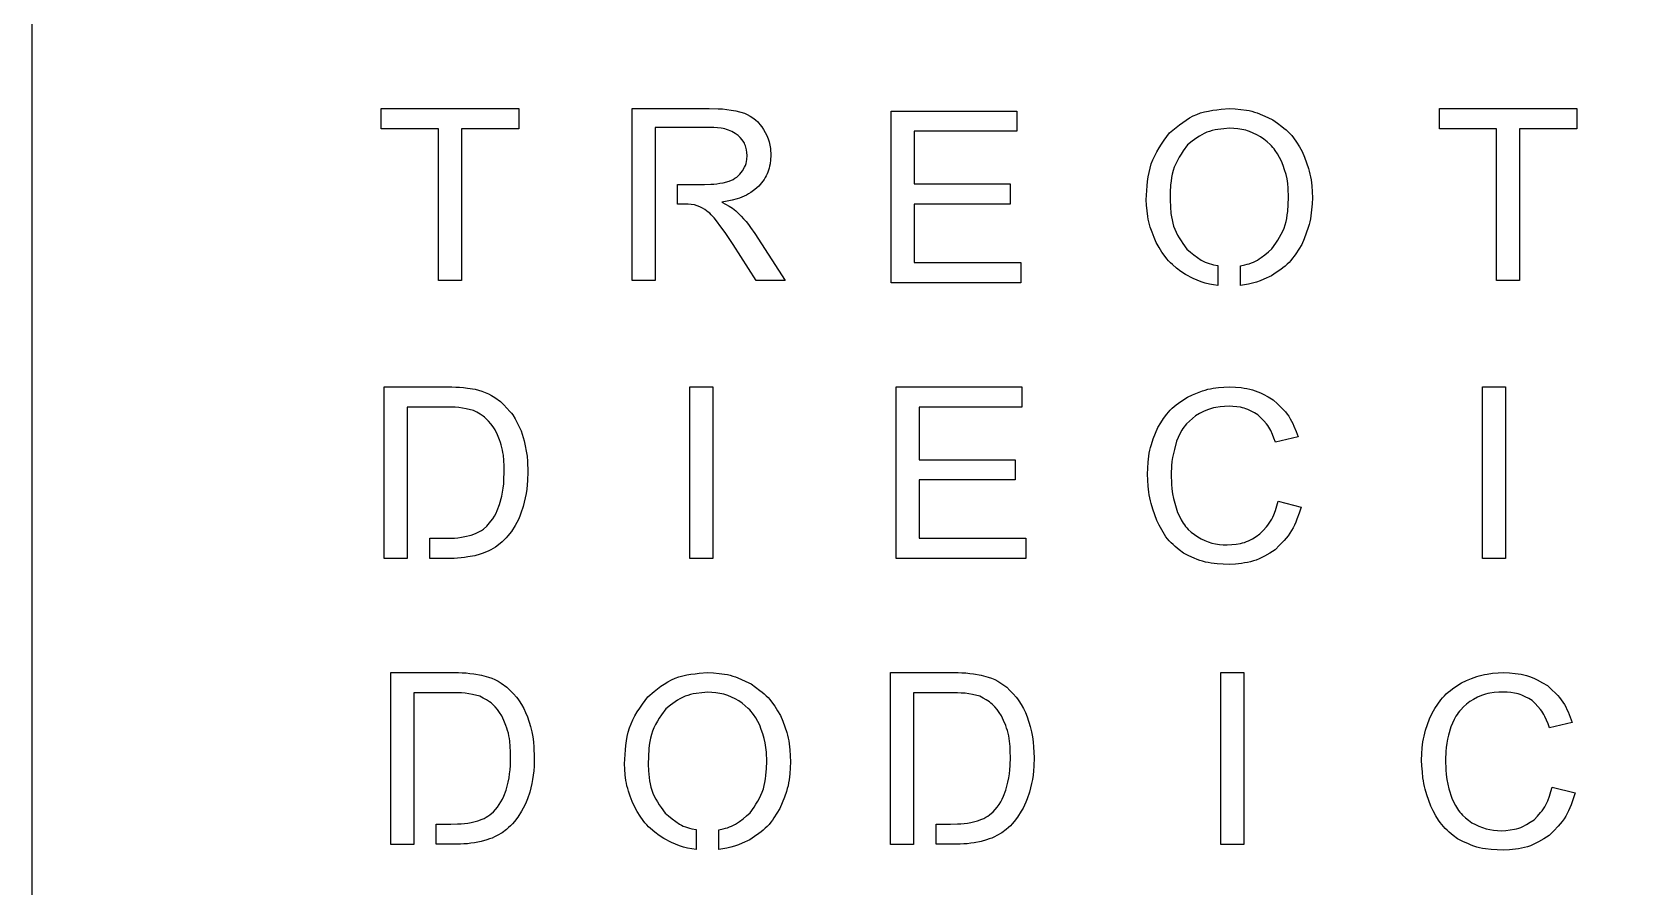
# Model space of a CAD drawing. Header units: millimetres. Extents: x 0 to 210, y 0 to 210.
# Drawn here: x 0.2 to 98.6, y 104.9 to 157.3 of the extents above; entities that cross this region are included whole.
import ezdxf

# ---------------------------------------------------------------- set-up
doc = ezdxf.new("R2010")
doc.units = ezdxf.units.MM
doc.layers.get('0').update_dxf_attribs({"linetype": 'CONTINUOUS'})

msp = doc.modelspace()

# ---------------------------------------------------------------- linework, layer by layer
at = {"color": 1}
for points in [[(0.188195, 209.743204), (210.099485, 209.743204), (210.099485, -0.030876), (0.188195, -0.030876)], [(26.523284, 151.36347), (26.523284, 142.068489), (25.113972, 142.068489), (25.113972, 151.36347), (21.605228, 151.36347), (21.605228, 152.607114), (30.04656, 152.607114), (30.04656, 151.36347)], [(38.403367, 151.442544), (38.403367, 142.068479), (36.994055, 142.068479), (36.994055, 152.607114), (41.715967, 152.607114), (41.715967, 152.607114), (42.266207, 152.597814), (42.53997, 152.583414), (42.811985, 152.557494), (43.08177, 152.516214), (43.349324, 152.460534), (43.880744, 152.322777), (43.880744, 152.322777), (44.06031, 152.234457), (44.235801, 152.141337), (44.403143, 152.038427), (44.558262, 151.921309), (44.698635, 151.787104), (44.827271, 151.639171), (44.948048, 151.482119), (45.064848, 151.320458), (45.064848, 151.320458), (45.253338, 150.944626), (45.333858, 150.753014), (45.398858, 150.557083), (45.444458, 150.355775), (45.474528, 150.150147), (45.507508, 149.731788), (45.507508, 149.731788), (45.485198, 149.468946), (45.454158, 149.209464), (45.432818, 149.081978), (45.405658, 148.956605), (45.371708, 148.833728), (45.329998, 148.713826), (45.280518, 148.597189), (45.222308, 148.483527), (45.158278, 148.372457), (45.088428, 148.263596), (44.935832, 148.050672), (44.774213, 147.841205), (44.774213, 147.841205), (44.524218, 147.646809), (44.269664, 147.462301), (44.139186, 147.376861), (44.005894, 147.297181), (43.869207, 147.225181), (43.728543, 147.161821), (43.584192, 147.107101), (43.436543, 147.059101), (43.133192, 146.980381), (42.822373, 146.917981), (42.507769, 146.863261), (42.507769, 146.863261), (42.732541, 146.751231), (42.951105, 146.629506), (43.158318, 146.490117), (43.357674, 146.338536), (43.357674, 146.338536), (43.681008, 146.013583), (43.837194, 145.846547), (43.98688, 145.674134), (44.128903, 145.495482), (44.265008, 145.311934), (44.527226, 144.936678), (46.37967, 142.068384), (44.607143, 142.068384), (43.19783, 144.260939), (43.19783, 144.260939), (42.954238, 144.631299), (42.705311, 144.998011), (42.446488, 145.357907), (42.180681, 145.713004), (42.180681, 145.713004), (42.020323, 145.90788), (41.850653, 146.093444), (41.759463, 146.179844), (41.663423, 146.261444), (41.464649, 146.417345), (41.464649, 146.417345), (41.311955, 146.505665), (41.154993, 146.584385), (40.990658, 146.645825), (40.821764, 146.697665), (40.821764, 146.697665), (40.62658, 146.723585), (40.430814, 146.740865), (40.037244, 146.748265), (39.78725, 146.748265), (39.78725, 147.956034), (41.432665, 147.956034), (41.432665, 147.956034), (41.816436, 147.963634), (42.007352, 147.974194), (42.1972, 147.992434), (42.385497, 148.021234), (42.572338, 148.059634), (42.943595, 148.153714), (42.943595, 148.153714), (43.187284, 148.265263), (43.303017, 148.328623), (43.411377, 148.401583), (43.510517, 148.486063), (43.601707, 148.580143), (43.771474, 148.785578), (43.771474, 148.785578), (43.890602, 149.007717), (43.942022, 149.121187), (43.983732, 149.237537), (44.012832, 149.357438), (44.032232, 149.480219), (44.054542, 149.730678), (44.054542, 149.730678), (44.037082, 149.906738), (44.012832, 150.080014), (43.975972, 150.247531), (43.950752, 150.328171), (43.919712, 150.406891), (43.882852, 150.482731), (43.840162, 150.555691), (43.740048, 150.695464), (43.62674, 150.829477), (43.506836, 150.960611), (43.506836, 150.960611), (43.308548, 151.079744), (43.10764, 151.190526), (42.901591, 151.284606), (42.79585, 151.323006), (42.687975, 151.354686), (42.578063, 151.379646), (42.466501, 151.398846), (42.23911, 151.423806), (42.007741, 151.436286), (41.774335, 151.442286)], [(74.314266, 141.751369), (74.314266, 142.968393), (74.314266, 142.968393), (74.589192, 143.019273), (74.723551, 143.051913), (74.85529, 143.090313), (74.984216, 143.135433), (75.109941, 143.187273), (75.232465, 143.246793), (75.351981, 143.313033), (75.468878, 143.385993), (75.583447, 143.463753), (75.806958, 143.632517), (76.02523, 143.813474), (76.240883, 144.000478), (76.240883, 144.000478), (76.483117, 144.35471), (76.599432, 144.533458), (76.709927, 144.714126), (76.812757, 144.897482), (76.905887, 145.084102), (76.987377, 145.274562), (77.055287, 145.469534), (77.110587, 145.668922), (77.154237, 145.872149), (77.188187, 146.078737), (77.214377, 146.288109), (77.248327, 146.712803), (77.268697, 147.141914), (77.268697, 147.141914), (77.241537, 147.719822), (77.214377, 148.006088), (77.170717, 148.289186), (77.106687, 148.568156), (77.024227, 148.843574), (76.930127, 149.116592), (76.829819, 149.388458), (76.829819, 149.388458), (76.710109, 149.609349), (76.585257, 149.825825), (76.450025, 150.033468), (76.377265, 150.132638), (76.299655, 150.227678), (76.217195, 150.318878), (76.129885, 150.406238), (75.943723, 150.570683), (75.74689, 150.726007), (75.544721, 150.876724), (75.544721, 150.876724), (75.321598, 150.992786), (75.096632, 151.102415), (74.867979, 151.199185), (74.751664, 151.240465), (74.633797, 151.275985), (74.392922, 151.329745), (74.146613, 151.365265), (73.896716, 151.388305), (73.645072, 151.404625), (73.645072, 151.404625), (73.285359, 151.371025), (72.930496, 151.325905), (72.756363, 151.295185), (72.585238, 151.256785), (72.417799, 151.209745), (72.254531, 151.152145), (72.095823, 151.083025), (71.941383, 151.003345), (71.790532, 150.915025), (71.642689, 150.818835), (71.353793, 150.61004), (71.069651, 150.389245), (71.069651, 150.389245), (70.802098, 150.009861), (70.674141, 149.818153), (70.553267, 149.624045), (70.441706, 149.426769), (70.341886, 149.225462), (70.256516, 149.01945), (70.186666, 148.808063), (70.130396, 148.591779), (70.086736, 148.371272), (70.054726, 148.147117), (70.031446, 147.91989), (70.004286, 147.458619), (69.991676, 146.992453), (69.991676, 146.992453), (70.014956, 146.580046), (70.051816, 146.172247), (70.078976, 145.971419), (70.113896, 145.773472), (70.158516, 145.57898), (70.214786, 145.388424), (70.283666, 145.20238), (70.366126, 145.020944), (70.459256, 144.843347), (70.561602, 144.669015), (70.67132, 144.497275), (70.786568, 144.327455), (71.02628, 143.991078), (71.02628, 143.991078), (71.239993, 143.807338), (71.456228, 143.629453), (71.677605, 143.463281), (71.906548, 143.314772), (72.024706, 143.248532), (72.145678, 143.189012), (72.26985, 143.137172), (72.397128, 143.092052), (72.527218, 143.053652), (72.659733, 143.021012), (72.93107, 142.970132), (72.93107, 141.751102), (72.93107, 141.751102), (72.668658, 141.784702), (72.409933, 141.831742), (72.155864, 141.895102), (71.906936, 141.976702), (71.66218, 142.074042), (71.420625, 142.182807), (70.942754, 142.419538), (70.942754, 142.419538), (70.665306, 142.617198), (70.394648, 142.820906), (70.137571, 143.036805), (70.016212, 143.151235), (69.900867, 143.27104), (69.792022, 143.396605), (69.689094, 143.527547), (69.497597, 143.802293), (69.31968, 144.089135), (69.148555, 144.382024), (69.148555, 144.382024), (69.016136, 144.698146), (68.890896, 145.015899), (68.780014, 145.336916), (68.732474, 145.499152), (68.690764, 145.662829), (68.655844, 145.828041), (68.627714, 145.994694), (68.586004, 146.331455), (68.558844, 146.671479), (68.538474, 147.013136), (68.538474, 147.013136), (68.570484, 147.578468), (68.591824, 147.859166), (68.619954, 148.137464), (68.656814, 148.412594), (68.705314, 148.683788), (68.767404, 148.950278), (68.845014, 149.211201), (68.940084, 149.465787), (69.052907, 149.714134), (69.181154, 149.957009), (69.32211, 150.195372), (69.473348, 150.430087), (69.63225, 150.662114), (69.96286, 151.12156), (69.96286, 151.12156), (70.362056, 151.451121), (70.564128, 151.610093), (70.76911, 151.762058), (70.977973, 151.904615), (71.191783, 152.035556), (71.411413, 152.152386), (71.637931, 152.252896), (71.871726, 152.336416), (72.112019, 152.403616), (72.357939, 152.457376), (72.608516, 152.500576), (72.862779, 152.535136), (73.119856, 152.562976), (73.638665, 152.607136), (73.638665, 152.607136), (73.988871, 152.586016), (74.336846, 152.556256), (74.680261, 152.510176), (74.849544, 152.478496), (75.016886, 152.439136), (75.182094, 152.392096), (75.345264, 152.337376), (75.666561, 152.209411), (75.983202, 152.064166), (76.297514, 151.910281), (76.297514, 151.910281), (76.576612, 151.715885), (76.848919, 151.51525), (76.980367, 151.410612), (77.107548, 151.302134), (77.229586, 151.188953), (77.34561, 151.070299), (77.455134, 150.945694), (77.558644, 150.815713), (77.751306, 150.542598), (77.930386, 150.257196), (78.102676, 149.965555), (78.102676, 149.965555), (78.241885, 149.625434), (78.373043, 149.283585), (78.488096, 148.938185), (78.536596, 148.76366), (78.578306, 148.587504), (78.613226, 148.409812), (78.641356, 148.23068), (78.681126, 147.868864), (78.706346, 147.503687), (78.723806, 147.136879), (78.723806, 147.136879), (78.705376, 146.764023), (78.679186, 146.392895), (78.636506, 146.025415), (78.607406, 145.843595), (78.570546, 145.663311), (78.525916, 145.484851), (78.474506, 145.308023), (78.353535, 144.958398), (78.215683, 144.612613), (78.069489, 144.268749), (78.069489, 144.268749), (77.892155, 143.977683), (77.70803, 143.693145), (77.61102, 143.555388), (77.509936, 143.421663), (77.40371, 143.292834), (77.291469, 143.169764), (77.172535, 143.053031), (77.047489, 142.942153), (76.917108, 142.836267), (76.782361, 142.734606), (76.503166, 142.540498), (76.21689, 142.353014), (76.21689, 142.353014), (75.756772, 142.144026), (75.524627, 142.047546), (75.290057, 141.961146), (75.052188, 141.887226), (74.810245, 141.828666), (74.564422, 141.785466)], [(91.433013, 151.362693), (91.433013, 142.067711), (90.023701, 142.067711), (90.023701, 151.362693), (86.514957, 151.362693), (86.514957, 152.606337), (94.956289, 152.606337), (94.956289, 151.362693)], [(60.84124, 143.161445), (60.84124, 141.917801), (52.893892, 141.917801), (52.893892, 152.456436), (60.594243, 152.456436), (60.594243, 151.212792), (54.303204, 151.212792), (54.303204, 147.985063), (60.194697, 147.985063), (60.194697, 146.748609), (54.303204, 146.748609), (54.303204, 143.161445)], [(23.20564, 124.998527), (21.796328, 124.998527), (21.796328, 135.537163), (25.464896, 135.537163), (25.464896, 135.537163), (25.941894, 135.532463), (26.179956, 135.524963), (26.417437, 135.511523), (26.654238, 135.489443), (26.890263, 135.459683), (27.361052, 135.385763), (27.361052, 135.385763), (27.783531, 135.261446), (27.989386, 135.188486), (28.188839, 135.103046), (28.380239, 135.001001), (28.564849, 134.885323), (28.922816, 134.631312), (28.922816, 134.631312), (29.123918, 134.436245), (29.319393, 134.237337), (29.503615, 134.030653), (29.589955, 133.923136), (29.671445, 133.812258), (29.818512, 133.579943), (29.949281, 133.336396), (30.069186, 133.085362), (30.183658, 132.830583), (30.183658, 132.830583), (30.367782, 132.217636), (30.445392, 131.908811), (30.506512, 131.597106), (30.548222, 131.282136), (30.574412, 130.964575), (30.601572, 130.325228), (30.601572, 130.325228), (30.584112, 129.786103), (30.566652, 129.517693), (30.538522, 129.250723), (30.496812, 128.985576), (30.443452, 128.721966), (30.317727, 128.197337), (30.317727, 128.197337), (30.179294, 127.793378), (30.102654, 127.594662), (30.018254, 127.399978), (29.923184, 127.210383), (29.818025, 127.025298), (29.591701, 126.662618), (29.591701, 126.662618), (29.378473, 126.3944), (29.267008, 126.265091), (29.14982, 126.141541), (29.025259, 126.025384), (28.894393, 125.915562), (28.621989, 125.706479), (28.621989, 125.706479), (28.320676, 125.535986), (28.167109, 125.457266), (28.01005, 125.387186), (27.848917, 125.326706), (27.684582, 125.272946), (27.350673, 125.177906), (27.350673, 125.177906), (26.926837, 125.098226), (26.714288, 125.064626), (26.500866, 125.038706), (26.286474, 125.021426), (26.071403, 125.010866), (25.639903, 125.000306), (24.590769, 125.000306), (24.590769, 126.24395), (25.480059, 126.24395), (25.480059, 126.24395), (25.89856, 126.25145), (26.106938, 126.26201), (26.314345, 126.28025), (26.520394, 126.30809), (26.725182, 126.34649), (27.132624, 126.43865), (27.132624, 126.43865), (27.393775, 126.53753), (27.520664, 126.59321), (27.643188, 126.65657), (27.760085, 126.72953), (27.872034, 126.81017), (28.087784, 126.985655), (28.087784, 126.985655), (28.33807, 127.286896), (28.453415, 127.443277), (28.556924, 127.606473), (28.647144, 127.777542), (28.726694, 127.954658), (28.868619, 128.319066), (28.868619, 128.319066), (28.995412, 128.818735), (29.048762, 129.070058), (29.089502, 129.323109), (29.116662, 129.578079), (29.133152, 129.83449), (29.148672, 130.349903), (29.148672, 130.349903), (29.140972, 130.681481), (29.126422, 131.011425), (29.097322, 131.33801), (29.075012, 131.499575), (29.045912, 131.6597), (29.010022, 131.818192), (28.966362, 131.974861), (28.915922, 132.129993), (28.859652, 132.283782), (28.734509, 132.58848), (28.600151, 132.891161), (28.600151, 132.891161), (28.469284, 133.079893), (28.334052, 133.263729), (28.189992, 133.437773), (28.032739, 133.597034), (27.947369, 133.669994), (27.858119, 133.738154), (27.669144, 133.861895), (27.470274, 133.974501), (27.266456, 134.081635), (27.266456, 134.081635), (26.817978, 134.189824), (26.592236, 134.233024), (26.364845, 134.263744), (26.135804, 134.282944), (25.905503, 134.292544), (25.442959, 134.297144), (23.205502, 134.297144)], [(41.940768, 135.537163), (41.940768, 124.998537), (40.531456, 124.998537), (40.531456, 135.537163)], [(61.139216, 126.24218), (61.139216, 124.998537), (53.191878, 124.998537), (53.191878, 135.537163), (60.892228, 135.537163), (60.892228, 134.293519), (54.60118, 134.293519), (54.60118, 131.06579), (60.492673, 131.06579), (60.492673, 129.829336), (54.60118, 129.829336), (54.60118, 126.24218)], [(73.502156, 125.834362), (73.502156, 125.834362), (73.77553, 125.853562), (74.046091, 125.881402), (74.310928, 125.925562), (74.44034, 125.956282), (74.567229, 125.993722), (74.691304, 126.039802), (74.812761, 126.092602), (75.049271, 126.2174), (75.279767, 126.359381), (75.507255, 126.510002), (75.507255, 126.510002), (75.710491, 126.724845), (75.905093, 126.944488), (75.996283, 127.05767), (76.082623, 127.173827), (76.162173, 127.293537), (76.233963, 127.41747), (76.298963, 127.545531), (76.357173, 127.677337), (76.457093, 127.949779), (76.541493, 128.230573), (76.619103, 128.515591), (78.028405, 128.163374), (78.028405, 128.163374), (77.908695, 127.787446), (77.77909, 127.41747), (77.7073, 127.23661), (77.62969, 127.059494), (77.54432, 126.886793), (77.45022, 126.719373), (77.346904, 126.557808), (77.234082, 126.4021), (77.113013, 126.251287), (76.985154, 126.104698), (76.714399, 125.820544), (76.432779, 125.54311), (76.432779, 125.54311), (76.110803, 125.340843), (75.784947, 125.150287), (75.619351, 125.062927), (75.451232, 124.983247), (75.280204, 124.912207), (75.10578, 124.851727), (74.927767, 124.801807), (74.746552, 124.761487), (74.562621, 124.728847), (74.376362, 124.702927), (73.998896, 124.666447), (73.617841, 124.641487), (73.617841, 124.641487), (73.248718, 124.655887), (72.881923, 124.678927), (72.519688, 124.720207), (72.341093, 124.749967), (72.164535, 124.787407), (71.990208, 124.833487), (71.818306, 124.888207), (71.648442, 124.950607), (71.480226, 125.019727), (71.147482, 125.17198), (70.817454, 125.334409), (70.817454, 125.334409), (70.555042, 125.539364), (70.3001, 125.750272), (70.17777, 125.859901), (70.060097, 125.973275), (69.948051, 126.09116), (69.842504, 126.214326), (69.743844, 126.343059), (69.651684, 126.476784), (69.481529, 126.756234), (69.32544, 127.047012), (69.176336, 127.343454), (69.176336, 127.343454), (69.052551, 127.68607), (68.935654, 128.030031), (68.832532, 128.376776), (68.787912, 128.551588), (68.750082, 128.727552), (68.718072, 128.904764), (68.691882, 129.083128), (68.654052, 129.442737), (68.629802, 129.804937), (68.612342, 130.168481), (68.612342, 130.168481), (68.628832, 130.541433), (68.653082, 130.912658), (68.692852, 131.280426), (68.720982, 131.462438), (68.755902, 131.643011), (68.798592, 131.821855), (68.849032, 131.998971), (68.967675, 132.349267), (69.103392, 132.695724), (69.247646, 133.040261), (69.247646, 133.040261), (69.421003, 133.323263), (69.601053, 133.599929), (69.794491, 133.863827), (69.898292, 133.989008), (70.007913, 134.108622), (70.124034, 134.222091), (70.246169, 134.329801), (70.37335, 134.432615), (70.504798, 134.531395), (70.777105, 134.720031), (71.0563, 134.902139), (71.0563, 134.902139), (71.363821, 135.041912), (71.673283, 135.173909), (71.986722, 135.29045), (72.145528, 135.34037), (72.306079, 135.38357), (72.468474, 135.41909), (72.632518, 135.44789), (72.96468, 135.49013), (73.300722, 135.51701), (73.638705, 135.53717), (73.638705, 135.53717), (73.999582, 135.51605), (74.357355, 135.48533), (74.534107, 135.46325), (74.708919, 135.43445), (74.881403, 135.39893), (75.051267, 135.35477), (75.218027, 135.30005), (75.381877, 135.23669), (75.543205, 135.16469), (75.702398, 135.08597), (76.016128, 134.914517), (76.326463, 134.732313), (76.326463, 134.732313), (76.586935, 134.496158), (76.838094, 134.25386), (76.957319, 134.128486), (77.070821, 133.999273), (77.177338, 133.865452), (77.275808, 133.726351), (77.366028, 133.581586), (77.448488, 133.431829), (77.524158, 133.277752), (77.594978, 133.120028), (77.724195, 132.796707), (77.844778, 132.467722), (76.457264, 132.144209), (76.457264, 132.144209), (76.369954, 132.38382), (76.276824, 132.619783), (76.172247, 132.84845), (76.114037, 132.958847), (76.050977, 133.066077), (75.982097, 133.169659), (75.907397, 133.269499), (75.743741, 133.459959), (75.566698, 133.641683), (75.382961, 133.819087), (75.382961, 133.819087), (75.17827, 133.938796), (74.971347, 134.051402), (74.759963, 134.149612), (74.651894, 134.190892), (74.541884, 134.226412), (74.429838, 134.255212), (74.316045, 134.278252), (74.084191, 134.310892), (73.848263, 134.331052), (73.610395, 134.344492), (73.610395, 134.344492), (73.336535, 134.330092), (73.064811, 134.308012), (72.797354, 134.271532), (72.665906, 134.245612), (72.5363, 134.213932), (72.408829, 134.174572), (72.283395, 134.128492), (72.037669, 134.019535), (71.796696, 133.894641), (71.558149, 133.76178), (71.558149, 133.76178), (71.36636, 133.600504), (71.180586, 133.434907), (71.006841, 133.260479), (70.926321, 133.168319), (70.850651, 133.072319), (70.780801, 132.972389), (70.716771, 132.868711), (70.600844, 132.652236), (70.49685, 132.427121), (70.39877, 132.197686), (70.39877, 132.197686), (70.257523, 131.701088), (70.196403, 131.451206), (70.146923, 131.199403), (70.112003, 130.945296), (70.089693, 130.68927), (70.063503, 130.174048), (70.063503, 130.174048), (70.087753, 129.574541), (70.112003, 129.276851), (70.150803, 128.981658), (70.209013, 128.689728), (70.283713, 128.400582), (70.459883, 127.826994), (70.459883, 127.826994), (70.567079, 127.601687), (70.680192, 127.381084), (70.804947, 127.169984), (70.873827, 127.069475), (70.947557, 126.973185), (71.027107, 126.881025), (71.111507, 126.793665), (71.294371, 126.629893), (71.489652, 126.4762), (71.691141, 126.327499), (71.691141, 126.327499), (71.904466, 126.219982), (72.11944, 126.11832), (72.337713, 126.02808), (72.560836, 125.95512), (72.789876, 125.90424), (73.023864, 125.87064), (73.261054, 125.84856)], [(90.564784, 135.537163), (90.564784, 124.998527), (89.155471, 124.998527), (89.155471, 135.537163)], [(23.600607, 107.46872), (22.191294, 107.46872), (22.191294, 118.007352), (25.859862, 118.007352), (25.859862, 118.007352), (26.33686, 118.002652), (26.574922, 117.995152), (26.812403, 117.981712), (27.049204, 117.959632), (27.285229, 117.929872), (27.756019, 117.855952), (27.756019, 117.855952), (28.178497, 117.731635), (28.384352, 117.658675), (28.583805, 117.573235), (28.775206, 117.47119), (28.959816, 117.355512), (29.317782, 117.101502), (29.317782, 117.101502), (29.518884, 116.906434), (29.714359, 116.707526), (29.898581, 116.500842), (29.984921, 116.393325), (30.066411, 116.282447), (30.213478, 116.050132), (30.344248, 115.806585), (30.464152, 115.555551), (30.578624, 115.300772), (30.578624, 115.300772), (30.762749, 114.687825), (30.840359, 114.379), (30.901479, 114.067295), (30.943189, 113.752325), (30.969379, 113.434764), (30.996539, 112.795418), (30.996539, 112.795418), (30.979079, 112.256293), (30.961619, 111.987883), (30.933489, 111.720913), (30.891779, 111.455766), (30.838429, 111.192156), (30.712704, 110.667527), (30.712704, 110.667527), (30.57427, 110.263568), (30.49763, 110.064857), (30.41323, 109.87017), (30.31816, 109.68058), (30.213001, 109.49549), (29.986677, 109.13281), (29.986677, 109.13281), (29.773449, 108.8646), (29.661985, 108.73529), (29.544797, 108.61174), (29.420236, 108.49558), (29.289369, 108.38576), (29.016965, 108.17667), (29.016965, 108.17667), (28.715652, 108.00618), (28.562086, 107.92748), (28.405027, 107.85738), (28.243893, 107.79688), (28.079558, 107.74308), (27.74565, 107.64808), (27.74565, 107.64808), (27.321813, 107.56838), (27.109264, 107.53478), (26.895842, 107.50888), (26.68145, 107.49158), (26.466379, 107.48098), (26.034879, 107.47038), (24.985745, 107.47038), (24.985745, 108.71403), (25.875036, 108.71403), (25.875036, 108.71403), (26.293537, 108.72103), (26.501914, 108.73163), (26.709321, 108.74983), (26.915371, 108.77763), (27.120159, 108.81603), (27.5276, 108.90823), (27.5276, 108.90823), (27.788751, 109.00713), (27.91564, 109.06283), (28.038164, 109.12623), (28.155061, 109.19923), (28.26701, 109.27983), (28.482761, 109.45532), (28.482761, 109.45532), (28.733046, 109.75656), (28.848391, 109.91294), (28.951901, 110.076137), (29.042121, 110.247199), (29.121671, 110.424315), (29.263597, 110.788723), (29.263597, 110.788723), (29.390389, 111.288392), (29.443739, 111.539715), (29.484489, 111.792766), (29.511649, 112.047736), (29.528139, 112.304147), (29.543659, 112.81956), (29.543659, 112.81956), (29.535959, 113.151137), (29.521409, 113.481081), (29.492309, 113.807666), (29.469999, 113.969231), (29.440899, 114.129356), (29.405009, 114.287848), (29.361359, 114.444517), (29.310909, 114.59965), (29.254649, 114.753438), (29.129506, 115.058136), (28.995147, 115.360817), (28.995147, 115.360817), (28.8643, 115.550131), (28.729068, 115.733967), (28.585008, 115.908011), (28.427755, 116.067272), (28.342385, 116.140232), (28.253135, 116.208392), (28.064159, 116.332133), (27.865289, 116.444739), (27.661471, 116.551873), (27.661471, 116.551873), (27.212994, 116.660062), (26.987252, 116.703262), (26.75986, 116.733982), (26.53082, 116.753182), (26.300518, 116.762782), (25.837975, 116.767382), (23.600517, 116.767382)], [(42.305283, 107.15161), (42.305283, 108.36863), (42.305283, 108.36863), (42.580209, 108.41953), (42.714568, 108.45213), (42.846308, 108.49053), (42.975234, 108.53563), (43.100959, 108.58743), (43.223482, 108.64693), (43.342999, 108.71313), (43.459896, 108.78613), (43.574464, 108.86393), (43.797975, 109.0327), (44.016248, 109.21365), (44.231901, 109.40066), (44.231901, 109.40066), (44.474135, 109.75489), (44.59045, 109.93364), (44.700944, 110.114303), (44.803775, 110.297659), (44.896905, 110.484279), (44.978395, 110.674739), (45.046305, 110.869711), (45.101605, 111.069099), (45.145265, 111.272326), (45.179215, 111.478914), (45.205405, 111.688286), (45.239355, 112.11298), (45.259725, 112.542091), (45.259725, 112.542091), (45.232565, 113.119999), (45.205405, 113.406265), (45.161755, 113.689363), (45.097725, 113.968333), (45.015265, 114.243751), (44.921165, 114.516769), (44.820856, 114.788635), (44.820856, 114.788635), (44.701146, 115.009526), (44.576294, 115.226002), (44.441062, 115.433645), (44.368302, 115.532815), (44.290692, 115.627855), (44.208232, 115.719055), (44.120922, 115.806415), (43.934759, 115.97086), (43.737926, 116.126184), (43.535757, 116.276901), (43.535757, 116.276901), (43.312635, 116.392963), (43.087668, 116.502592), (42.859016, 116.599362), (42.742701, 116.640642), (42.624834, 116.676162), (42.383958, 116.729922), (42.13765, 116.765442), (41.887752, 116.788482), (41.636108, 116.804802), (41.636108, 116.804802), (41.276395, 116.771202), (40.921533, 116.726082), (40.7474, 116.695362), (40.576274, 116.656962), (40.408835, 116.609922), (40.245567, 116.552322), (40.086859, 116.483202), (39.932419, 116.403522), (39.781569, 116.315202), (39.633725, 116.219012), (39.34483, 116.010217), (39.060688, 115.789422), (39.060688, 115.789422), (38.793134, 115.410038), (38.665178, 115.21833), (38.544303, 115.024222), (38.432742, 114.826946), (38.332922, 114.625639), (38.247552, 114.419627), (38.177702, 114.20824), (38.121432, 113.991956), (38.077782, 113.771449), (38.045772, 113.547294), (38.022492, 113.320067), (37.995332, 112.858796), (37.982722, 112.39263), (37.982722, 112.39263), (38.006002, 111.980223), (38.042862, 111.572424), (38.070022, 111.371596), (38.104942, 111.173649), (38.149562, 110.979157), (38.205832, 110.788601), (38.274712, 110.602557), (38.357172, 110.421121), (38.450302, 110.243524), (38.552647, 110.069197), (38.662366, 109.89746), (38.777613, 109.72764), (39.017325, 109.39126), (39.017325, 109.39126), (39.231038, 109.20752), (39.447273, 109.02964), (39.66865, 108.86346), (39.897594, 108.71495), (40.015752, 108.64875), (40.136723, 108.58925), (40.260896, 108.53745), (40.388173, 108.49235), (40.518263, 108.45395), (40.650779, 108.42135), (40.922116, 108.37045), (40.922116, 107.15142), (40.922116, 107.15142), (40.659704, 107.18502), (40.400978, 107.23202), (40.146909, 107.29542), (39.897982, 107.37702), (39.653225, 107.47432), (39.411671, 107.58308), (38.9338, 107.81982), (38.9338, 107.81982), (38.656351, 108.01748), (38.385693, 108.22118), (38.128617, 108.43708), (38.007257, 108.55151), (37.891912, 108.67132), (37.783067, 108.79688), (37.68014, 108.92782), (37.488642, 109.20257), (37.310726, 109.48941), (37.1396, 109.7823), (37.1396, 109.7823), (37.007182, 110.098417), (36.881942, 110.416171), (36.771059, 110.737188), (36.723529, 110.899424), (36.681819, 111.063101), (36.646899, 111.228313), (36.618769, 111.394966), (36.577059, 111.731727), (36.549899, 112.071751), (36.529529, 112.413408), (36.529529, 112.413408), (36.561539, 112.97874), (36.582879, 113.259438), (36.611009, 113.537736), (36.647869, 113.812866), (36.696369, 114.08406), (36.758459, 114.35055), (36.836069, 114.611473), (36.931139, 114.866059), (37.043961, 115.114406), (37.172208, 115.357281), (37.313164, 115.595644), (37.464403, 115.830359), (37.623305, 116.062386), (37.953915, 116.521832), (37.953915, 116.521832), (38.353111, 116.851393), (38.555183, 117.010365), (38.760165, 117.16233), (38.969027, 117.304887), (39.182837, 117.435828), (39.402468, 117.552658), (39.628986, 117.653168), (39.86278, 117.736688), (40.103074, 117.803888), (40.348994, 117.857648), (40.599571, 117.900848), (40.853834, 117.935408), (41.11091, 117.963248), (41.62972, 118.007408), (41.62972, 118.007408), (41.979926, 117.986288), (42.3279, 117.956528), (42.671316, 117.910448), (42.840598, 117.878768), (43.00794, 117.839408), (43.173148, 117.792368), (43.336319, 117.737648), (43.657616, 117.609683), (43.974256, 117.464438), (44.288569, 117.310553), (44.288569, 117.310553), (44.567666, 117.116157), (44.839973, 116.915522), (44.971422, 116.810884), (45.098602, 116.702406), (45.220641, 116.589224), (45.336664, 116.470571), (45.446189, 116.345966), (45.549698, 116.215984), (45.74236, 115.94287), (45.921441, 115.657468), (46.09373, 115.365827), (46.09373, 115.365827), (46.23294, 115.025706), (46.364097, 114.683857), (46.479151, 114.338457), (46.527651, 114.163932), (46.569361, 113.987776), (46.604281, 113.810084), (46.632411, 113.630952), (46.672181, 113.269136), (46.697401, 112.903959), (46.714861, 112.537151), (46.714861, 112.537151), (46.696431, 112.164295), (46.670241, 111.793167), (46.627561, 111.425687), (46.598461, 111.243867), (46.561601, 111.063583), (46.516981, 110.885123), (46.465571, 110.708295), (46.344599, 110.35867), (46.206748, 110.012887), (46.060554, 109.66902), (46.060554, 109.66902), (45.88322, 109.37796), (45.699095, 109.09342), (45.602085, 108.95566), (45.501, 108.82194), (45.394774, 108.69311), (45.282534, 108.57004), (45.1636, 108.45331), (45.038554, 108.34243), (44.908172, 108.23654), (44.773426, 108.13488), (44.494231, 107.94077), (44.207955, 107.75329), (44.207955, 107.75329), (43.747836, 107.5443), (43.515691, 107.4478), (43.281121, 107.3614), (43.043253, 107.2875), (42.80131, 107.2289), (42.555487, 107.1857)], [(54.25728, 107.46872), (52.847967, 107.46872), (52.847967, 118.007352), (56.516535, 118.007352), (56.516535, 118.007352), (56.993533, 118.002652), (57.231596, 117.995152), (57.469076, 117.981712), (57.705877, 117.959632), (57.941903, 117.929872), (58.412692, 117.855952), (58.412692, 117.855952), (58.835171, 117.731635), (59.041026, 117.658675), (59.240478, 117.573235), (59.431879, 117.47119), (59.616489, 117.355512), (59.974456, 117.101502), (59.974456, 117.101502), (60.175557, 116.906434), (60.371032, 116.707526), (60.555254, 116.500842), (60.641594, 116.393325), (60.723084, 116.282447), (60.870151, 116.050132), (61.00092, 115.806585), (61.120824, 115.555551), (61.235296, 115.300772), (61.235296, 115.300772), (61.419421, 114.687825), (61.497031, 114.379), (61.558151, 114.067295), (61.599861, 113.752325), (61.626051, 113.434764), (61.653211, 112.795418), (61.653211, 112.795418), (61.635751, 112.256293), (61.618291, 111.987883), (61.590161, 111.720913), (61.548451, 111.455766), (61.495091, 111.192156), (61.369366, 110.667527), (61.369366, 110.667527), (61.230933, 110.263568), (61.154293, 110.064857), (61.069893, 109.87017), (60.974823, 109.68058), (60.869665, 109.49549), (60.64334, 109.13281), (60.64334, 109.13281), (60.430112, 108.8646), (60.318648, 108.73529), (60.20146, 108.61174), (60.076899, 108.49558), (59.946033, 108.38576), (59.673629, 108.17667), (59.673629, 108.17667), (59.372316, 108.00618), (59.218749, 107.92748), (59.06169, 107.85738), (58.900556, 107.79688), (58.736221, 107.74308), (58.402313, 107.64808), (58.402313, 107.64808), (57.978477, 107.56838), (57.765928, 107.53478), (57.552506, 107.50888), (57.338114, 107.49158), (57.123043, 107.48098), (56.691542, 107.47038), (55.642409, 107.47038), (55.642409, 108.71403), (56.531699, 108.71403), (56.531699, 108.71403), (56.9502, 108.72103), (57.158577, 108.73163), (57.365985, 108.74983), (57.572034, 108.77763), (57.776822, 108.81603), (58.184264, 108.90823), (58.184264, 108.90823), (58.445415, 109.00713), (58.572304, 109.06283), (58.694827, 109.12623), (58.811724, 109.19923), (58.923674, 109.27983), (59.139424, 109.45532), (59.139424, 109.45532), (59.38971, 109.75656), (59.505054, 109.91294), (59.608564, 110.076137), (59.698784, 110.247199), (59.778334, 110.424315), (59.920259, 110.788723), (59.920259, 110.788723), (60.047051, 111.288392), (60.100411, 111.539715), (60.141151, 111.792766), (60.168311, 112.047736), (60.184801, 112.304147), (60.200321, 112.81956), (60.200321, 112.81956), (60.192621, 113.151137), (60.178071, 113.481081), (60.148971, 113.807666), (60.126661, 113.969231), (60.097561, 114.129356), (60.061671, 114.287848), (60.018021, 114.444517), (59.967581, 114.59965), (59.911311, 114.753438), (59.786168, 115.058136), (59.651809, 115.360817), (59.651809, 115.360817), (59.520943, 115.549549), (59.385711, 115.733385), (59.241651, 115.907429), (59.084398, 116.06669), (58.999028, 116.13965), (58.909778, 116.20781), (58.720803, 116.331551), (58.521932, 116.444157), (58.318114, 116.551291), (58.318114, 116.551291), (57.869637, 116.65948), (57.643895, 116.70268), (57.416504, 116.7334), (57.187463, 116.7526), (56.957161, 116.7622), (56.494618, 116.7668), (54.25716, 116.7668)], [(74.51883, 118.007352), (74.51883, 107.46873), (73.109518, 107.46873), (73.109518, 118.007352)], [(90.316361, 108.30446), (90.316361, 108.30446), (90.589735, 108.32366), (90.860296, 108.35146), (91.125133, 108.39566), (91.254544, 108.42636), (91.381433, 108.46376), (91.505509, 108.50986), (91.626965, 108.56266), (91.863476, 108.68746), (92.093971, 108.82944), (92.32146, 108.98006), (92.32146, 108.98006), (92.524696, 109.19491), (92.719298, 109.41455), (92.810488, 109.52773), (92.896828, 109.64389), (92.976378, 109.7636), (93.048168, 109.88753), (93.113168, 110.015587), (93.171378, 110.147395), (93.271298, 110.419837), (93.356668, 110.700631), (93.434278, 110.985649), (94.84359, 110.633432), (94.84359, 110.633432), (94.72388, 110.257504), (94.594372, 109.88753), (94.522582, 109.70667), (94.444972, 109.52955), (94.359602, 109.35685), (94.266472, 109.18943), (94.163156, 109.02787), (94.050334, 108.87216), (93.929265, 108.72135), (93.801406, 108.57476), (93.530651, 108.2907), (93.249031, 108.01327), (93.249031, 108.01327), (92.927055, 107.811), (92.601102, 107.62044), (92.435506, 107.53304), (92.267388, 107.45334), (92.096359, 107.38234), (91.921935, 107.32184), (91.743922, 107.27194), (91.562707, 107.23164), (91.378776, 107.19904), (91.192517, 107.17314), (90.815051, 107.13664), (90.433996, 107.11164), (90.433996, 107.11164), (90.064873, 107.12604), (89.697982, 107.14904), (89.335746, 107.19034), (89.157151, 107.22014), (88.980593, 107.25754), (88.806266, 107.30364), (88.634364, 107.35834), (88.4645, 107.42074), (88.296285, 107.48984), (87.96354, 107.64209), (87.633512, 107.80452), (87.633512, 107.80452), (87.3711, 108.00947), (87.116158, 108.22038), (86.993829, 108.33001), (86.876156, 108.44338), (86.764012, 108.56127), (86.658465, 108.68443), (86.559805, 108.81317), (86.467645, 108.94689), (86.297489, 109.22634), (86.1414, 109.51712), (85.992296, 109.81356), (85.992296, 109.81356), (85.868511, 110.156176), (85.751614, 110.500137), (85.648492, 110.846882), (85.603872, 111.021694), (85.566042, 111.197658), (85.534032, 111.37487), (85.507842, 111.553234), (85.470012, 111.912843), (85.445762, 112.275043), (85.428302, 112.638587), (85.428302, 112.638587), (85.444792, 113.011539), (85.469042, 113.382763), (85.508812, 113.750531), (85.536942, 113.932543), (85.571862, 114.113116), (85.614542, 114.29196), (85.664992, 114.469076), (85.783635, 114.819372), (85.919352, 115.165829), (86.063606, 115.510366), (86.063606, 115.510366), (86.236963, 115.793368), (86.417013, 116.070034), (86.610451, 116.333932), (86.714252, 116.459113), (86.823873, 116.578727), (86.939994, 116.692196), (87.06213, 116.799906), (87.18931, 116.90272), (87.320758, 117.0015), (87.593065, 117.190136), (87.87226, 117.372244), (87.87226, 117.372244), (88.179782, 117.512017), (88.48934, 117.644014), (88.80278, 117.760555), (88.961585, 117.810475), (89.122136, 117.853675), (89.284531, 117.889195), (89.448575, 117.917995), (89.780834, 117.960235), (90.116877, 117.987115), (90.454859, 118.007275), (90.454859, 118.007275), (90.815736, 117.986155), (91.173509, 117.955435), (91.350261, 117.933355), (91.525073, 117.904555), (91.697557, 117.869035), (91.867422, 117.824875), (92.034182, 117.771115), (92.198031, 117.707755), (92.359359, 117.635755), (92.518552, 117.557035), (92.832283, 117.385486), (93.142618, 117.203186), (93.142618, 117.203186), (93.402992, 116.967031), (93.654151, 116.724733), (93.773376, 116.599359), (93.886878, 116.470146), (93.993395, 116.336325), (94.091865, 116.197224), (94.182085, 116.052459), (94.264545, 115.902702), (94.340215, 115.748626), (94.411035, 115.590901), (94.540252, 115.267676), (94.660836, 114.938691), (93.273321, 114.615178), (93.273321, 114.615178), (93.186011, 114.854789), (93.092881, 115.090752), (92.988304, 115.319419), (92.930094, 115.429816), (92.867034, 115.537046), (92.798154, 115.640628), (92.723454, 115.740468), (92.559798, 115.930928), (92.382755, 116.112652), (92.199018, 116.290056), (92.199018, 116.290056), (91.994327, 116.409765), (91.787405, 116.522371), (91.57602, 116.620581), (91.467951, 116.661861), (91.357942, 116.697381), (91.245895, 116.726181), (91.132102, 116.749221), (90.900249, 116.781861), (90.66432, 116.801061), (90.426452, 116.814501), (90.426452, 116.814501), (90.152593, 116.800101), (89.880868, 116.778021), (89.613411, 116.741541), (89.481963, 116.715621), (89.352357, 116.683941), (89.224886, 116.644581), (89.099549, 116.598501), (88.853823, 116.489448), (88.61285, 116.364554), (88.374303, 116.231693), (88.374303, 116.231693), (88.182514, 116.070417), (87.99674, 115.90482), (87.822995, 115.730392), (87.742475, 115.638232), (87.667775, 115.542232), (87.597925, 115.442302), (87.533895, 115.338624), (87.417968, 115.122149), (87.313973, 114.897034), (87.215893, 114.667599), (87.215893, 114.667599), (87.074743, 114.171001), (87.013623, 113.921119), (86.965123, 113.669316), (86.930203, 113.41521), (86.907893, 113.159183), (86.881703, 112.643962), (86.881703, 112.643962), (86.905953, 112.044455), (86.930203, 111.746765), (86.969003, 111.451572), (87.027213, 111.159642), (87.101913, 110.870496), (87.278083, 110.296908), (87.278083, 110.296908), (87.385279, 110.071607), (87.498296, 109.851), (87.623051, 109.6399), (87.691931, 109.53939), (87.765661, 109.44299), (87.845211, 109.35179), (87.930581, 109.26439), (88.113445, 109.10062), (88.308726, 108.94693), (88.510216, 108.79823), (88.510216, 108.79823), (88.723541, 108.69071), (88.938515, 108.58895), (89.156787, 108.49875), (89.37991, 108.42585), (89.608951, 108.37495), (89.842939, 108.34135), (90.080128, 108.31925)]]:
    msp.add_lwpolyline(points, close=True, dxfattribs=at)

doc.saveas('drawing.dxf')
